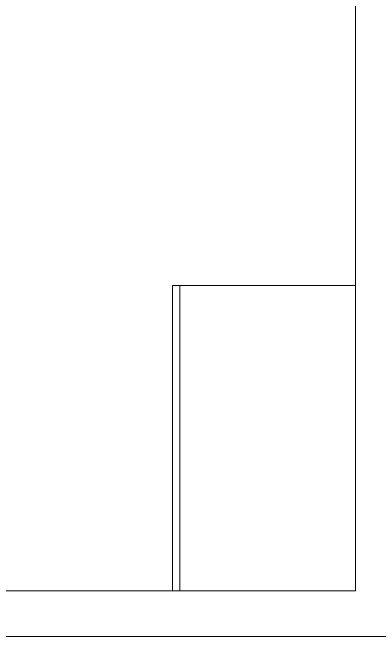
# Model space of a CAD drawing. Header units: metres. Extents: x -18745 to 220762, y -1579758 to -1356048.
# Drawn here: x 169802 to 171004, y -1455123 to -1453078 of the extents above; entities that cross this region are included whole.
import ezdxf

# ---------------------------------------------------------------- set-up
doc = ezdxf.new("R2010")
doc.units = ezdxf.units.M
doc.layers.get('0').update_dxf_attribs({"lineweight": 0})
for name, color, linetype, lineweight in [('A-100 - Copy$0$Medical Equipment and Furniture', 8, 'Continuous', 0), ('A-100 - Copy$0$Medical Equipment and Furniture1', 8, 'Continuous', 5), ('A-100 - Copy$0$Walls', 8, 'Continuous', 0)]:
    doc.layers.add(name, color=color, linetype=linetype, lineweight=lineweight)

# ---------------------------------------------------------------- blocks, each defined once
blk = doc.blocks.new('A-100 - Copy$0$CUPBOARD - GLASS TOP - LOCKABLE - 200x100x60')
at = {"layer": 'A-100 - Copy$0$Medical Equipment and Furniture1'}
blk.add_line((283.1819, -205.0074, 0), (284.1819, -205.0074, 0), dxfattribs=at)
at = {"layer": 'A-100 - Copy$0$Medical Equipment and Furniture1', "elevation": 0}
blk.add_lwpolyline([(284.1819, -204.4324), (283.1819, -204.4324), (283.1819, -205.0324), (284.1819, -205.0324)], close=True, dxfattribs=at)
blk = doc.blocks.new('A-100 - Copy')
at = {"layer": 'A-100 - Copy$0$Walls'}
for p, q in [((170925.6, -1454972.7, 0), (170925.6, -1451032.7, 0)), ((168031.9, -1454972.7, 0), (170925.6, -1454972.7, 0)), ((166778.3, -1455122.7, 0), (172448.3, -1455122.7, 0))]:
    blk.add_line(p, q, dxfattribs=at)
at = {"layer": 'A-100 - Copy$0$Medical Equipment and Furniture', "xscale": -1000, "yscale": 1000, "zscale": 1000, "rotation": 270}
blk.add_blockref('A-100 - Copy$0$CUPBOARD - GLASS TOP - LOCKABLE - 200x100x60', (375358.1, -1738154.6, 0), dxfattribs=at)

msp = doc.modelspace()

# ---------------------------------------------------------------- block references
msp.add_blockref('A-100 - Copy', (0, 0))

doc.saveas('drawing.dxf')
